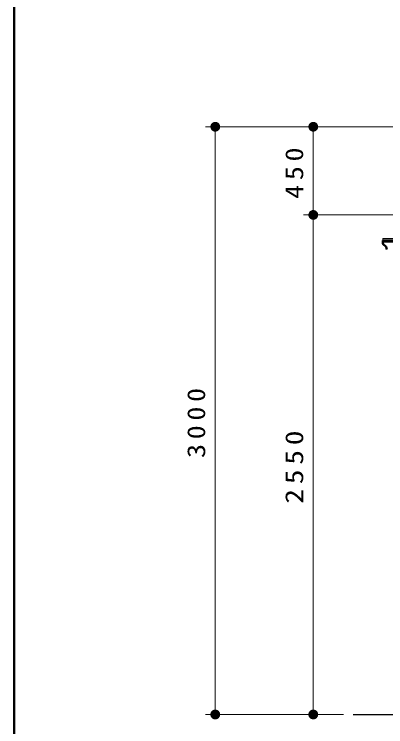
# Model space of a CAD drawing. Units: millimetres on the paper, scale 1:50. Extents: x -365 to 10, y -38 to 257.
# Drawn here: x -365 to -327.1, y 62.2 to 135 of the extents above; entities that cross this region are included whole.
import ezdxf

# ---------------------------------------------------------------- set-up
doc = ezdxf.new("R2010")
doc.units = ezdxf.units.MM
doc.layers.add('LY_1', color=7, linetype='Continuous', lineweight=13)
doc.layers.add('LY_2', color=7, linetype='Continuous', lineweight=13)
doc.styles.add('ＭＳ ゴシック', font='')
doc.styles.get('ＭＳ ゴシック').set_extended_font_data('MS Gothic')

# ---------------------------------------------------------------- blocks, each defined once
blk = doc.blocks.new('filled_dot')
at = {"color": 0, "linetype": 'Continuous', "lineweight": -2, "const_width": 1.25}
blk.add_lwpolyline([(-0.625, 0, 1), (0.625, 0, 1)], format="xyb", close=True, dxfattribs=at)

msp = doc.modelspace()

# ---------------------------------------------------------------- linework, layer by layer
at = {"layer": 'LY_1'}
for p, q in [((-325.491, 123.48), (-345.491, 123.48)), ((-344.491, 63.48), (-344.491, 123.48)), ((-334.491, 114.48), (-334.491, 123.48)), ((-323.011, 114.48), (-335.491, 114.48)), ((-334.491, 63.48), (-334.491, 114.48)), ((-327.391, 112.06), (-327.391, 111.88)), ((-321.591, 112.06), (-327.391, 112.06)), ((-327.391, 111.7), (-324.581, 111.7)), ((-331.409, 63.48), (-345.491, 63.48))]:
    msp.add_line(p, q, dxfattribs=at)
at = {"layer": 'LY_1', "color": 140, "lineweight": 50}
for q in [(-327.391, 111.596), (-321.591, 111.88)]:
    msp.add_line((-327.391, 111.88), q, dxfattribs=at)
at = {"layer": 'LY_1', "lineweight": 25}
msp.add_line((-330.409, 63.48), (-187.398, 63.48), dxfattribs=at)
at = {"layer": 'LY_1', "color": 140, "lineweight": 50}
for centre, radius, start, end in [((-327.191, 111.596), 0.2, 180, 242.74229), ((-327.529, 110.94), 0.538, 0, 62.74229)]:
    msp.add_arc(centre, radius, start, end, dxfattribs=at)
at = {"layer": 'LY_2', "lineweight": 50}
msp.add_line((-365, 257), (-365, 0), dxfattribs=at)

# ---------------------------------------------------------------- block references
at = {"layer": 'LY_1', "xscale": 0.4, "yscale": 0.4}
for p, rotation in [((-344.491, 123.48), 270), ((-334.491, 123.48), 270), ((-334.491, 114.48), 90), ((-334.491, 114.48), 270), ((-344.491, 63.48), 90), ((-334.491, 63.48), 90)]:
    msp.add_blockref('filled_dot', p, dxfattribs=dict(at, rotation=rotation))

# ---------------------------------------------------------------- texts
at = {"layer": 'LY_1', "char_height": 1.833, "attachment_point": 8, "rotation": 90, "style": 'ＭＳ ゴシック'}
for s, insert in [('\\T1.33;\\W1.15;450', (-335.491, 118.98)), ('\\T1.33;\\W1.15;3000', (-345.491, 93.48)), ('\\T1.33;\\W1.2;2550', (-335.491, 88.98))]:
    msp.add_mtext(s, dxfattribs=dict(at, insert=insert))

doc.saveas('drawing.dxf')
